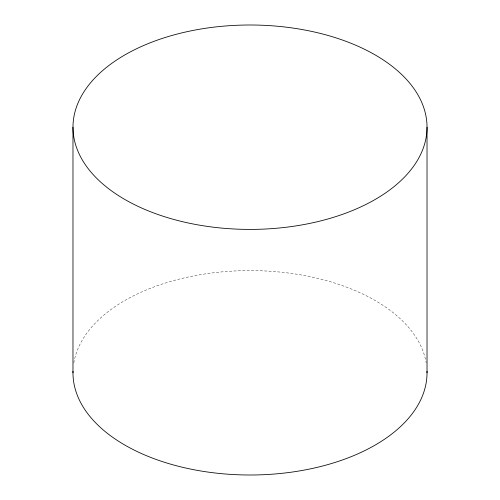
<?xml version="1.0" encoding="UTF-8"?>
<svg xmlns="http://www.w3.org/2000/svg" width="500" height="500" viewBox="0 0 500 500"><rect width="100%" height="100%" fill="white"/><g stroke="black" fill="none" stroke-linecap="round" stroke-linejoin="round"><path stroke-width="0.38" stroke-dasharray="2.5 1.88" d="M73.812 362.894A177.025 102.206 0 0 1 250 270.594A177.025 102.206 0 0 1 426.188 362.894"/><path stroke-width="0.75" d="M427.025 127.206A177.025 102.206 0 0 1 161.488 215.712A177.025 102.206 0 0 1 161.488 38.694A177.025 102.206 0 0 1 427.025 127.206L427.025 372.794M72.975 127.206L72.975 372.794M427.006 371.281A177.025 102.206 0 0 1 250 475A177.025 102.206 0 0 1 72.994 371.281"/></g></svg>
